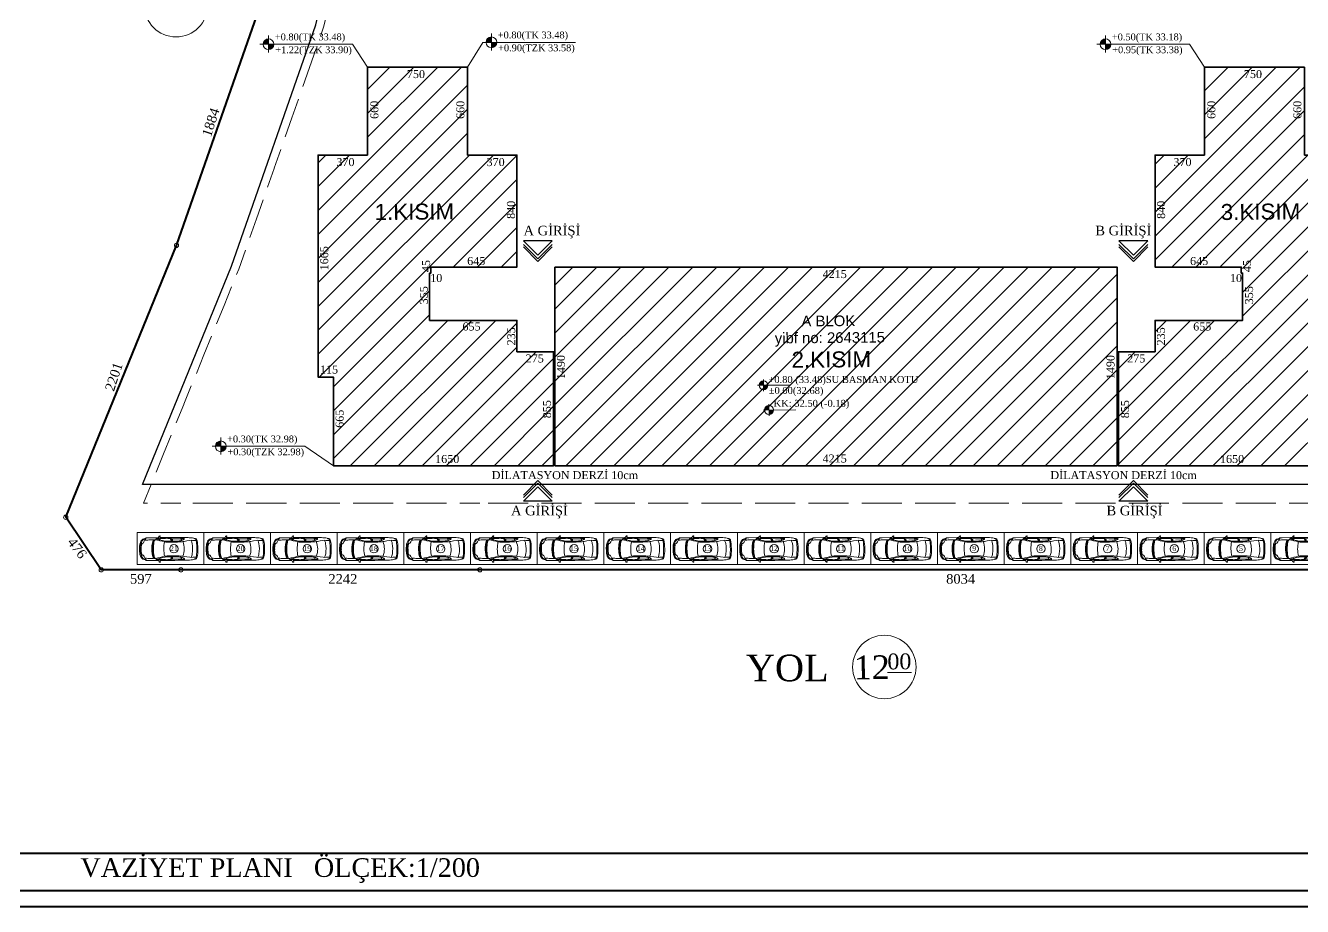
# Model space of a CAD drawing. Header units: millimetres. Extents: x 11587 to 81192, y -36083 to -25300.
# Drawn here: x 21539 to 23933, y -28300 to -26648 of the extents above; entities that cross this region are included whole.
import ezdxf
from ezdxf.enums import TextEntityAlignment as Align

# ---------------------------------------------------------------- set-up
doc = ezdxf.new("R2010")
doc.units = ezdxf.units.MM
doc.linetypes.add('IZDUSUM1', pattern=[20, 7.5, -5, 7.5, 0])
for name, color, linetype, lineweight in [('Araba', 226, 'Continuous', 15), ('rtm-antet yazı-03', 233, 'Continuous', 30), ('rtm-antet-02', 140, 'Continuous', 40), ('rtm-beton', 102, 'Continuous', 25), ('rtm-duv tugla', 22, 'Continuous', 35), ('rtm-izdusum-üst ince', 8, 'IZDUSUM1', 5), ('rtm-merdiven yazı', 7, 'Continuous', 20), ('rtm-mhl-yazı-adı', 150, 'Continuous', 30), ('rtm-mhl-yazı-m2', 7, 'Continuous', 20), ('rtm-olcu-dış', 31, 'Continuous', 25), ('rtm-sembol kot', 242, 'Continuous', 20), ('rtm-sembol kot yazı', 7, 'Continuous', 20), ('rtm-sembol ok', 7, 'Continuous', 20), ('rtm-sıva', 252, 'Continuous', 15), ('rtm-tas_betonarme', 50, 'Continuous', 40), ('rtm-vaz-grid yazı', 7, 'Continuous', 20)]:
    doc.layers.add(name, color=color, linetype=linetype, lineweight=lineweight)
doc.styles.add('A', font='times.ttf', dxfattribs={"height": 20})
doc.styles.add('ARIAL', font='times.ttf')
doc.styles.get("Standard").update_dxf_attribs({"font": 'arial.ttf'})
doc.styles.add('VAZ-OLCU', font='times.ttf', dxfattribs={"height": 60})

# ---------------------------------------------------------------- blocks, each defined once
blk = doc.blocks.new('araba')
at = {"layer": 'Araba', "linetype": 'Continuous'}
for p, q in [((564285.7, 4497253.6), (564276.7, 4497253)), ((564291.2, 4497253.9), (564285.7, 4497253.6)), ((564297.6, 4497253.9), (564291.2, 4497253.9)), ((564316.6, 4497253.4), (564297.6, 4497253.9)), ((564333.6, 4497253.7), (564316.6, 4497253.4)), ((564352.6, 4497254.2), (564333.6, 4497253.7)), ((564379.2, 4497254.9), (564352.6, 4497254.2)), ((564406.5, 4497255.3), (564379.2, 4497254.9)), ((564406.5, 4497255.3), (564405.6, 4497253.2)), ((564447.2, 4497255.8), (564406.5, 4497255.3)), ((564489.3, 4497255.8), (564447.2, 4497255.8)), ((564489.6, 4497268.3), (564486.4, 4497268.3)), ((564486.4, 4497268.3), (564489.3, 4497255.8)), ((564489.3, 4497255.8), (564491.3, 4497247.8)), ((564493.2, 4497267.5), (564489.6, 4497268.3)), ((564496.2, 4497264.6), (564493.2, 4497267.5)), ((564499, 4497259.8), (564496.2, 4497264.6)), ((564500.3, 4497255.9), (564499, 4497259.8)), ((564505.5, 4497255.9), (564500.3, 4497255.9)), ((564501.1, 4497253.7), (564500.3, 4497255.9)), ((564501.1, 4497251), (564501.1, 4497253.7)), ((564512.9, 4497255.8), (564505.5, 4497255.9)), ((564510.3, 4497251.5), (564511.8, 4497253.6)), ((564511.8, 4497253.6), (564512.9, 4497255.8)), ((564574.4, 4497255.9), (564512.9, 4497255.8)), ((564579.1, 4497255.9), (564574.4, 4497255.9)), ((564574.4, 4497255.9), (564581.2, 4497255)), ((564582.7, 4497255.9), (564579.1, 4497255.9)), ((564581.2, 4497255), (564589, 4497252.1)), ((564585.8, 4497255.9), (564582.7, 4497255.9)), ((564584, 4497254), (564584.1, 4497254)), ((564588.1, 4497255.6), (564585.8, 4497255.9)), ((564592.5, 4497254.7), (564588.1, 4497255.6)), ((564594.9, 4497254.1), (564592.5, 4497254.7)), ((564609, 4497249.1), (564594.9, 4497254.1)), ((564205.7, 4497187.5), (564205.6, 4497168)), ((564205.6, 4497168), (564206, 4497148.6)), ((564206.4, 4497202.5), (564205.7, 4497187.5)), ((564208.3, 4497219.1), (564206.4, 4497202.5)), ((564212.2, 4497234.8), (564208.3, 4497219.1)), ((564215.2, 4497240.3), (564212.2, 4497234.8)), ((564213.7, 4497194), (564213.4, 4497180.6)), ((564213.4, 4497180.6), (564213.4, 4497168.1)), ((564213.6, 4497155.6), (564213.4, 4497168.1)), ((564214.4, 4497207.1), (564213.7, 4497194)), ((564215.5, 4497219.1), (564214.4, 4497207.1)), ((564217.9, 4497242.8), (564215.2, 4497240.3)), ((564216.9, 4497228.3), (564215.5, 4497219.1)), ((564216.9, 4497228.3), (564218.6, 4497235.1)), ((564217.3, 4497229.8), (564227.1, 4497230.6)), ((564223, 4497245.7), (564217.9, 4497242.8)), ((564220.7, 4497239.8), (564218.6, 4497235.1)), ((564223.5, 4497242.5), (564220.7, 4497239.8)), ((564235.1, 4497248.3), (564223, 4497245.7)), ((564227.1, 4497244.3), (564223.5, 4497242.5)), ((564231, 4497245.5), (564227.1, 4497244.3)), ((564227.1, 4497230.6), (564243.6, 4497231.7)), ((564234.1, 4497246.1), (564231, 4497245.5)), ((564245.3, 4497250), (564235.1, 4497248.3)), ((564243.6, 4497231.7), (564255.4, 4497232.6)), ((564256.3, 4497251.4), (564245.3, 4497250)), ((564255.4, 4497232.6), (564266.3, 4497231.6)), ((564268.4, 4497252.6), (564256.3, 4497251.4)), ((564266.3, 4497231.6), (564288.1, 4497228.7)), ((564276.7, 4497253), (564268.4, 4497252.6)), ((564288.1, 4497228.7), (564308.4, 4497225.4)), ((564306.1, 4497247.9), (564306.5, 4497250.8)), ((564306.2, 4497243.1), (564306.1, 4497247.9)), ((564326.4, 4497245.1), (564306.2, 4497244.4)), ((564306.9, 4497241), (564306.2, 4497243.1)), ((564306.5, 4497250.8), (564307.5, 4497252)), ((564308.3, 4497239.8), (564306.9, 4497241)), ((564307.5, 4497252), (564310.1, 4497252.8)), ((564310.8, 4497238.4), (564308.3, 4497239.8)), ((564308.4, 4497225.4), (564317.1, 4497224)), ((564310.1, 4497252.8), (564313, 4497253.2)), ((564314.9, 4497236.4), (564310.8, 4497238.4)), ((564313, 4497253.2), (564316.6, 4497253.4)), ((564314.7, 4497249.7), (564335.4, 4497250.6)), ((564320.3, 4497234.3), (564314.9, 4497236.4)), ((564317.1, 4497224), (564325.3, 4497223)), ((564325.7, 4497232.5), (564320.3, 4497234.3)), ((564325.3, 4497223), (564332.2, 4497222.4)), ((564333, 4497230.7), (564325.7, 4497232.5)), ((564345.8, 4497245.5), (564326.4, 4497245.1)), ((564327.6, 4497237.2), (564326.7, 4497232.3)), ((564329.2, 4497245.1), (564327.6, 4497237.2)), ((564329.4, 4497237.2), (564328.4, 4497231.8)), ((564331, 4497245.2), (564329.4, 4497237.2)), ((564332.2, 4497222.4), (564339.2, 4497222)), ((564341.2, 4497229.7), (564333, 4497230.7)), ((564339.2, 4497222), (564346.4, 4497221.6)), ((564345.9, 4497229.2), (564341.2, 4497229.7)), ((564375, 4497246.1), (564345.8, 4497245.5)), ((564350.7, 4497228.7), (564345.9, 4497229.2)), ((564346.4, 4497221.6), (564356.6, 4497221.3)), ((564359, 4497228.2), (564350.7, 4497228.7)), ((564356.6, 4497221.3), (564369.5, 4497221)), ((564371, 4497227.7), (564359, 4497228.2)), ((564369.5, 4497221), (564426.1, 4497221.4)), ((564384.5, 4497227.3), (564371, 4497227.7)), ((564404.5, 4497246.8), (564375, 4497246.1)), ((564397.9, 4497227.2), (564384.5, 4497227.3)), ((564397.2, 4497246.7), (564393.4, 4497227.2)), ((564397.9, 4497227.2), (564404.4, 4497246.8)), ((564416.5, 4497227.3), (564397.9, 4497227.2)), ((564410.9, 4497247), (564402.8, 4497227.2)), ((564405.1, 4497250.3), (564404.5, 4497246.8)), ((564404.5, 4497246.8), (564447.4, 4497247.7)), ((564405.5, 4497252.8), (564405.1, 4497250.3)), ((564405.6, 4497253.1), (564405.5, 4497252.8)), ((564405.6, 4497253.2), (564405.6, 4497253.1)), ((564409.8, 4497252.5), (564415.6, 4497252.4)), ((564415.6, 4497252.4), (564430.5, 4497252.7)), ((564425.4, 4497227.6), (564416.5, 4497227.3)), ((564434, 4497228.1), (564425.4, 4497227.6)), ((564426.1, 4497221.4), (564435.8, 4497221.8)), ((564442.1, 4497228.7), (564434, 4497228.1)), ((564435.8, 4497221.8), (564440.4, 4497222.1)), ((564440.4, 4497222.1), (564444.9, 4497222.5)), ((564449.9, 4497229.8), (564442.1, 4497228.7)), ((564444.9, 4497222.5), (564449.2, 4497223)), ((564447.4, 4497247.7), (564491.1, 4497248.6)), ((564449.2, 4497223), (564453.5, 4497223.9)), ((564466.7, 4497233.2), (564449.9, 4497229.8)), ((564453.5, 4497223.9), (564453.4, 4497223.8)), ((564454.8, 4497224.2), (564471.7, 4497228.1)), ((564493.7, 4497240.2), (564466.7, 4497233.2)), ((564471.7, 4497228.1), (564489, 4497232.1)), ((564487.6, 4497238.6), (564493.2, 4497247.8)), ((564489, 4497232.1), (564505.9, 4497236.1)), ((564491.3, 4497247.8), (564495.6, 4497247.8)), ((564493.7, 4497240.2), (564515, 4497246.5)), ((564495.6, 4497247.8), (564498.1, 4497248.4)), ((564498.1, 4497248.4), (564499.9, 4497249.3)), ((564499.9, 4497249.3), (564500.6, 4497250.1)), ((564500.5, 4497248.9), (564500.1, 4497249.5)), ((564500.5, 4497248.9), (564508.4, 4497249.2)), ((564500.6, 4497250.1), (564501.1, 4497251)), ((564504.3, 4497243.3), (564508.4, 4497249.2)), ((564505.9, 4497236.1), (564523, 4497240)), ((564508.4, 4497249.2), (564510.3, 4497251.5)), ((564508.4, 4497249.2), (564514.2, 4497249.4)), ((564514.2, 4497249.4), (564516.3, 4497249.3)), ((564516.3, 4497247.2), (564515, 4497246.5)), ((564515, 4497246.5), (564517.5, 4497245.4)), ((564516.3, 4497249.3), (564516.9, 4497249.2)), ((564517, 4497247.6), (564516.3, 4497247.2)), ((564516.9, 4497249.2), (564517.4, 4497248.9)), ((564517.5, 4497247.9), (564517, 4497247.6)), ((564517.7, 4497248.6), (564517.4, 4497248.9)), ((564517.5, 4497247.9), (564517.7, 4497248.3)), ((564517.5, 4497245.4), (564519.5, 4497244.2)), ((564517.7, 4497248.3), (564517.7, 4497248.6)), ((564519.5, 4497244.2), (564520.5, 4497243.3)), ((564520.5, 4497243.3), (564521.5, 4497242.4)), ((564521.5, 4497242.4), (564523, 4497240)), ((564523, 4497240), (564525.4, 4497240.3)), ((564523, 4497240), (564523, 4497240)), ((564525.4, 4497240.3), (564528.2, 4497240.6)), ((564529.2, 4497234.3), (564525.4, 4497240.3)), ((564528.2, 4497240.6), (564531.6, 4497240.5)), ((564531.7, 4497227.8), (564529.2, 4497234.3)), ((564534.7, 4497235.2), (564531.6, 4497240.5)), ((564531.6, 4497240.5), (564534.7, 4497239.7)), ((564533.5, 4497221.7), (564531.7, 4497227.8)), ((564535.8, 4497209.9), (564533.5, 4497221.7)), ((564534.7, 4497239.7), (564534.7, 4497239.7)), ((564536.5, 4497238.5), (564534.7, 4497239.7)), ((564537.3, 4497228.7), (564534.7, 4497235.2)), ((564537.3, 4497197), (564535.8, 4497209.9)), ((564536.5, 4497238.5), (564539.4, 4497240.4)), ((564536.6, 4497238.5), (564536.5, 4497238.5)), ((564536.6, 4497238.5), (564539.4, 4497234.3)), ((564539.1, 4497222.5), (564537.3, 4497228.7)), ((564538.2, 4497183.5), (564537.3, 4497197)), ((564538.6, 4497170.4), (564538.2, 4497183.5)), ((564538.6, 4497170.4), (564538.4, 4497157.2)), ((564541.6, 4497210.5), (564539.1, 4497222.5)), ((564539.4, 4497240.4), (564547.2, 4497240.2)), ((564539.4, 4497234.3), (564542.5, 4497227.8)), ((564543.4, 4497197.3), (564541.6, 4497210.5)), ((564542.5, 4497227.8), (564542.9, 4497226.6)), ((564542.9, 4497226.6), (564545.6, 4497218.1)), ((564544.4, 4497183.7), (564543.4, 4497197.3)), ((564544.8, 4497170.4), (564544.4, 4497183.7)), ((564544.8, 4497170.4), (564544.6, 4497157.1)), ((564545.6, 4497218.1), (564547.6, 4497208.8)), ((564547.2, 4497240.2), (564547.2, 4497240.2)), ((564547.2, 4497240.2), (564561, 4497240.1)), ((564547.6, 4497208.8), (564549.1, 4497199)), ((564549.1, 4497199), (564550, 4497189.8)), ((564550, 4497189.8), (564550.5, 4497180.6)), ((564550.3, 4497151.1), (564550.7, 4497160.3)), ((564550.5, 4497180.6), (564550.8, 4497170.4)), ((564550.7, 4497160.3), (564550.8, 4497170.4)), ((564561, 4497240.1), (564572.4, 4497239.7)), ((564572.4, 4497239.7), (564580.5, 4497239.4)), ((564580.5, 4497239.4), (564589.6, 4497238.6)), ((564589.6, 4497238.6), (564580.5, 4497239.4)), ((564589, 4497252.1), (564601.2, 4497248.3)), ((564589.6, 4497238.6), (564598.4, 4497237.4)), ((564595.9, 4497246.6), (564596, 4497247)), ((564596.1, 4497246.1), (564595.9, 4497246.6)), ((564596, 4497247), (564597.1, 4497247.3)), ((564597.4, 4497245.1), (564596.1, 4497246.1)), ((564597.1, 4497247.3), (564598.3, 4497247.2)), ((564598.7, 4497243.8), (564597.4, 4497245.1)), ((564598.3, 4497247.2), (564599.7, 4497247.1)), ((564598.4, 4497237.4), (564603.7, 4497236.5)), ((564600.1, 4497242.3), (564598.7, 4497243.8)), ((564599.7, 4497247.1), (564602.6, 4497246.5)), ((564601.4, 4497240.6), (564600.1, 4497242.3)), ((564603.7, 4497247.1), (564601.2, 4497248.3)), ((564603.7, 4497236.5), (564601.4, 4497240.6)), ((564602.6, 4497246.5), (564604.5, 4497246)), ((564605, 4497246.2), (564603.7, 4497247.1)), ((564609.1, 4497226.2), (564603.7, 4497236.5)), ((564604.5, 4497246), (564605.9, 4497245.5)), ((564605.9, 4497245.5), (564605, 4497246.2)), ((564610.6, 4497243.5), (564605.9, 4497245.5)), ((564617.2, 4497245.7), (564609, 4497249.1)), ((564612.8, 4497218.4), (564609.1, 4497226.2)), ((564614.8, 4497241), (564610.6, 4497243.5)), ((564613.8, 4497217.6), (564612.8, 4497218.4)), ((564615.9, 4497216.3), (564613.8, 4497217.6)), ((564619.1, 4497237.2), (564614.8, 4497241)), ((564619.5, 4497214.8), (564615.9, 4497216.3)), ((564620.5, 4497243.8), (564617.2, 4497245.7)), ((564623.9, 4497231.2), (564619.1, 4497237.2)), ((564622.7, 4497213.5), (564619.5, 4497214.8)), ((564623.5, 4497241.5), (564620.5, 4497243.8)), ((564625.8, 4497211.8), (564622.7, 4497213.5)), ((564627.4, 4497237.3), (564623.5, 4497241.5)), ((564623.9, 4497231.2), (564628.4, 4497221.1)), ((564629.2, 4497209.4), (564625.8, 4497211.8)), ((564626.3, 4497208.7), (564626, 4497208)), ((564626, 4497208), (564626, 4497207.2)), ((564626, 4497207.2), (564627.8, 4497198.7)), ((564626.7, 4497208.9), (564626.3, 4497208.7)), ((564627.7, 4497208.9), (564626.7, 4497208.9)), ((564631.2, 4497231.4), (564627.4, 4497237.3)), ((564630.3, 4497206.8), (564627.7, 4497208.9)), ((564627.8, 4497198.7), (564629.2, 4497188.3)), ((564628.4, 4497221.1), (564631.3, 4497213)), ((564631.6, 4497207), (564629.2, 4497209.4)), ((564629.2, 4497188.3), (564629.9, 4497178.6)), ((564629.5, 4497173.8), (564629.9, 4497178.6)), ((564629.5, 4497173.8), (564629.5, 4497170.9)), ((564629.6, 4497168.2), (564629.5, 4497171.1)), ((564629.5, 4497153.7), (564630, 4497163.4)), ((564629.6, 4497168.2), (564630, 4497163.4)), ((564633.6, 4497202.6), (564630.3, 4497206.8)), ((564635.6, 4497222.3), (564631.2, 4497231.4)), ((564631.4, 4497173.4), (564631.2, 4497172.2)), ((564631.2, 4497172.2), (564631.2, 4497170.9)), ((564631.2, 4497169.8), (564631.2, 4497171.1)), ((564631.4, 4497168.6), (564631.2, 4497169.8)), ((564633, 4497205.4), (564631.3, 4497213)), ((564631.7, 4497174.9), (564631.4, 4497173.4)), ((564631.8, 4497167.1), (564631.4, 4497168.6)), ((564633, 4497205.4), (564631.6, 4497207)), ((564632.3, 4497175.7), (564631.7, 4497174.9)), ((564632.4, 4497166.4), (564631.8, 4497167.1)), ((564632.7, 4497175.8), (564632.3, 4497175.7)), ((564632.8, 4497166.2), (564632.4, 4497166.4)), ((564632.7, 4497175.8), (564633.5, 4497175.9)), ((564632.8, 4497166.2), (564633.6, 4497166.2)), ((564634, 4497175.7), (564633.5, 4497175.9)), ((564634.8, 4497200), (564633.6, 4497202.6)), ((564634, 4497166.4), (564633.6, 4497166.2)), ((564634.5, 4497174.9), (564634, 4497175.7)), ((564634.6, 4497167.1), (564634, 4497166.4)), ((564634.5, 4497174.9), (564634.9, 4497173.4)), ((564634.6, 4497167.1), (564635, 4497168.7)), ((564634.8, 4497200), (564635.3, 4497197.8)), ((564634.9, 4497173.4), (564635.1, 4497171.8)), ((564635, 4497168.7), (564635.1, 4497170.2)), ((564635.1, 4497171.8), (564635.1, 4497171)), ((564635.1, 4497170.2), (564635.1, 4497171)), ((564635.3, 4497197.8), (564635.8, 4497195.3)), ((564639.6, 4497210.4), (564635.6, 4497222.3)), ((564635.8, 4497195.3), (564636.4, 4497191.1)), ((564636.4, 4497191.1), (564636.8, 4497186.2)), ((564637.4, 4497175), (564636.8, 4497186.2)), ((564637.4, 4497167), (564637, 4497155.8)), ((564637.3, 4497176.8), (564637.3, 4497176.7)), ((564637.4, 4497171), (564637.4, 4497175)), ((564637.4, 4497171), (564637.4, 4497167)), ((564637.4, 4497165.3), (564637.4, 4497165.4)), ((564640.8, 4497204.2), (564639.6, 4497210.4)), ((564641.4, 4497197.4), (564640.8, 4497204.2)), ((564641.8, 4497191.1), (564641.4, 4497197.4)), ((564642, 4497187.6), (564641.8, 4497191.1)), ((564643, 4497187.6), (564642, 4497187.6)), ((564643.2, 4497154.6), (564643, 4497187.6)), ((564206, 4497148.6), (564206.9, 4497133.5)), ((564206.9, 4497133.5), (564209, 4497116.9)), ((564209, 4497116.9), (564213.1, 4497101.3)), ((564213.1, 4497101.3), (564216.2, 4497095.9)), ((564214.1, 4497142.2), (564213.6, 4497155.6)), ((564215, 4497129), (564214.1, 4497142.2)), ((564216.2, 4497117.1), (564215, 4497129)), ((564217.8, 4497107.9), (564216.2, 4497117.1)), ((564216.2, 4497095.9), (564218.9, 4497093.4)), ((564217.8, 4497107.9), (564219.6, 4497101.1)), ((564218.2, 4497106.4), (564228, 4497105.8)), ((564218.9, 4497093.4), (564224.1, 4497090.6)), ((564221.7, 4497096.5), (564219.6, 4497101.1)), ((564224.6, 4497093.8), (564221.7, 4497096.5)), ((564224.1, 4497090.6), (564236.2, 4497088.1)), ((564228.2, 4497092.1), (564224.6, 4497093.8)), ((564228, 4497105.8), (564244.5, 4497104.9)), ((564232, 4497091), (564228.2, 4497092.1)), ((564235.2, 4497090.4), (564232, 4497091)), ((564236.2, 4497088.1), (564246.4, 4497086.6)), ((564244.5, 4497104.9), (564256.3, 4497104.2)), ((564246.4, 4497086.6), (564257.5, 4497085.4)), ((564256.3, 4497104.2), (564267.2, 4497105.3)), ((564257.5, 4497085.4), (564269.6, 4497084.4)), ((564267.2, 4497105.3), (564288.9, 4497108.6)), ((564269.6, 4497084.4), (564277.9, 4497084.1)), ((564277.9, 4497084.1), (564286.9, 4497083.5)), ((564286.9, 4497083.5), (564292.3, 4497083.4)), ((564288.9, 4497108.6), (564309.1, 4497112.1)), ((564292.3, 4497083.4), (564298.8, 4497083.4)), ((564298.8, 4497083.4), (564317.8, 4497084.3)), ((564307.9, 4497096.5), (564307.2, 4497094.3)), ((564307.2, 4497094.3), (564307.2, 4497089.6)), ((564327.4, 4497092.7), (564307.2, 4497093.1)), ((564307.2, 4497089.6), (564307.6, 4497086.7)), ((564307.6, 4497086.7), (564308.6, 4497085.5)), ((564309.3, 4497097.7), (564307.9, 4497096.5)), ((564308.6, 4497085.5), (564311.3, 4497084.7)), ((564309.1, 4497112.1), (564317.9, 4497113.6)), ((564311.8, 4497099.1), (564309.3, 4497097.7)), ((564311.3, 4497084.7), (564314.2, 4497084.3)), ((564315.9, 4497101.1), (564311.8, 4497099.1)), ((564314.2, 4497084.3), (564317.8, 4497084.3)), ((564315.8, 4497087.9), (564336.5, 4497087.3)), ((564321.2, 4497103.4), (564315.9, 4497101.1)), ((564317.8, 4497084.3), (564334.7, 4497084.2)), ((564317.9, 4497113.6), (564326.1, 4497114.7)), ((564326.5, 4497105.2), (564321.2, 4497103.4)), ((564326.1, 4497114.7), (564333, 4497115.4)), ((564333.9, 4497107.1), (564326.5, 4497105.2)), ((564346.9, 4497092.5), (564327.4, 4497092.7)), ((564328.5, 4497100.6), (564327.6, 4497105.5)), ((564330.2, 4497092.7), (564328.5, 4497100.6)), ((564330.4, 4497100.6), (564329.3, 4497105.9)), ((564332, 4497092.6), (564330.4, 4497100.6)), ((564333, 4497115.4), (564339.9, 4497115.9)), ((564342.1, 4497108.3), (564333.9, 4497107.1)), ((564334.7, 4497084.2), (564353.8, 4497083.9)), ((564339.9, 4497115.9), (564347.1, 4497116.4)), ((564346.7, 4497108.8), (564342.1, 4497108.3)), ((564351.6, 4497109.4), (564346.7, 4497108.8)), ((564376.1, 4497092.3), (564346.9, 4497092.5)), ((564347.1, 4497116.4), (564357.3, 4497116.9)), ((564359.8, 4497110), (564351.6, 4497109.4)), ((564353.8, 4497083.9), (564380.4, 4497083.6)), ((564357.3, 4497116.9), (564370.2, 4497117.4)), ((564371.8, 4497110.7), (564359.8, 4497110)), ((564370.2, 4497117.4), (564426.8, 4497117.8)), ((564385.3, 4497111.2), (564371.8, 4497110.7)), ((564405.6, 4497092), (564376.1, 4497092.3)), ((564380.4, 4497083.6), (564407.7, 4497083.6)), ((564398.8, 4497111.6), (564385.3, 4497111.2)), ((564398.3, 4497092.1), (564394.2, 4497111.5)), ((564417.3, 4497111.8), (564398.8, 4497111.6)), ((564398.8, 4497111.6), (564405.5, 4497092)), ((564412, 4497092), (564403.6, 4497111.6)), ((564405.6, 4497092), (564448.5, 4497091.7)), ((564406.2, 4497088.5), (564405.6, 4497092)), ((564406.7, 4497086.1), (564406.2, 4497088.5)), ((564406.8, 4497085.8), (564406.7, 4497086.1)), ((564406.8, 4497085.6), (564406.8, 4497085.8)), ((564407.7, 4497083.6), (564406.8, 4497085.6)), ((564407.7, 4497083.6), (564448.4, 4497083.7)), ((564411, 4497086.4), (564416.7, 4497086.6)), ((564416.7, 4497086.6), (564431.7, 4497086.5)), ((564426.2, 4497111.5), (564417.3, 4497111.8)), ((564434.9, 4497111.2), (564426.2, 4497111.5)), ((564426.8, 4497117.8), (564436.6, 4497117.5)), ((564443, 4497110.7), (564434.9, 4497111.2)), ((564436.6, 4497117.5), (564441.2, 4497117.3)), ((564441.2, 4497117.3), (564445.6, 4497116.9)), ((564450.8, 4497109.7), (564443, 4497110.7)), ((564445.6, 4497116.9), (564450, 4497116.4)), ((564448.4, 4497083.7), (564490.5, 4497084.2)), ((564448.5, 4497091.7), (564492.2, 4497091.4)), ((564450, 4497116.4), (564454.2, 4497115.7)), ((564467.6, 4497106.5), (564450.8, 4497109.7)), ((564454.3, 4497115.6), (564454.2, 4497115.7)), ((564455.6, 4497115.4), (564472.5, 4497111.7)), ((564494.7, 4497099.9), (564467.6, 4497106.5)), ((564472.5, 4497111.7), (564489.9, 4497107.9)), ((564490.5, 4497084.2), (564487.7, 4497071.7)), ((564487.7, 4497071.7), (564491, 4497071.7)), ((564488.5, 4497101.4), (564494.3, 4497092.3)), ((564489.9, 4497107.9), (564506.8, 4497104.1)), ((564490.5, 4497084.2), (564492.4, 4497092.3)), ((564491, 4497071.7), (564494.5, 4497072.6)), ((564492.4, 4497092.3), (564496.7, 4497092.3)), ((564494.5, 4497072.6), (564497.5, 4497075.6)), ((564494.7, 4497099.9), (564516, 4497093.9)), ((564496.7, 4497092.3), (564499.1, 4497091.8)), ((564497.5, 4497075.6), (564500.2, 4497080.3)), ((564499.1, 4497091.8), (564501, 4497090.9)), ((564500.2, 4497080.3), (564501.5, 4497084.3)), ((564501, 4497090.9), (564501.8, 4497090.1)), ((564501.6, 4497091.3), (564501.2, 4497090.6)), ((564502.3, 4497086.5), (564501.5, 4497084.3)), ((564501.5, 4497084.3), (564506.7, 4497084.4)), ((564501.6, 4497091.3), (564509.5, 4497091.1)), ((564501.8, 4497090.1), (564502.2, 4497089.2)), ((564502.2, 4497089.2), (564502.3, 4497086.5)), ((564505.3, 4497096.9), (564509.5, 4497091.1)), ((564506.7, 4497084.4), (564514.1, 4497084.5)), ((564506.8, 4497104.1), (564524, 4497100.5)), ((564509.5, 4497091.1), (564511.4, 4497088.8)), ((564509.5, 4497091.1), (564515.3, 4497091)), ((564511.4, 4497088.8), (564513, 4497086.8)), ((564513, 4497086.8), (564514.1, 4497084.5)), ((564514.1, 4497084.5), (564575.5, 4497085.4)), ((564515.3, 4497091), (564517.4, 4497091.1)), ((564516, 4497093.9), (564518.5, 4497095)), ((564517.3, 4497093.2), (564516, 4497093.9)), ((564518.1, 4497092.8), (564517.3, 4497093.2)), ((564517.4, 4497091.1), (564518, 4497091.2)), ((564518, 4497091.2), (564518.5, 4497091.5)), ((564518.5, 4497092.5), (564518.1, 4497092.8)), ((564518.5, 4497095), (564520.5, 4497096.3)), ((564518.5, 4497092.5), (564518.8, 4497092.2)), ((564518.8, 4497091.8), (564518.5, 4497091.5)), ((564518.8, 4497092.2), (564518.8, 4497091.8)), ((564520.5, 4497096.3), (564521.6, 4497097.1)), ((564521.6, 4497097.1), (564522.5, 4497098)), ((564522.5, 4497098), (564524, 4497100.5)), ((564524, 4497100.5), (564526.4, 4497100.2)), ((564524, 4497100.5), (564524, 4497100.5)), ((564530.1, 4497106.3), (564526.4, 4497100.2)), ((564526.4, 4497100.2), (564529.2, 4497100)), ((564529.2, 4497100), (564532.5, 4497100.1)), ((564532.5, 4497112.8), (564530.1, 4497106.3)), ((564534.2, 4497118.9), (564532.5, 4497112.8)), ((564535.6, 4497105.4), (564532.5, 4497100.1)), ((564532.5, 4497100.1), (564535.7, 4497100.9)), ((564536.4, 4497130.8), (564534.2, 4497118.9)), ((564538.2, 4497112), (564535.6, 4497105.4)), ((564537.5, 4497102.2), (564535.7, 4497100.9)), ((564535.7, 4497100.9), (564535.7, 4497100.9)), ((564537.7, 4497143.7), (564536.4, 4497130.8)), ((564537.5, 4497102.2), (564540.3, 4497106.4)), ((564537.5, 4497102.2), (564537.5, 4497102.2)), ((564537.5, 4497102.2), (564540.4, 4497100.4)), ((564538.4, 4497157.2), (564537.7, 4497143.7)), ((564539.9, 4497118.2), (564538.2, 4497112)), ((564542.2, 4497130.3), (564539.9, 4497118.2)), ((564540.3, 4497106.4), (564543.3, 4497113)), ((564540.4, 4497100.4), (564548.2, 4497100.6)), ((564543.7, 4497143.5), (564542.2, 4497130.3)), ((564543.3, 4497113), (564543.7, 4497114.2)), ((564544.6, 4497157.1), (564543.7, 4497143.5)), ((564543.7, 4497114.2), (564546.3, 4497122.7)), ((564546.3, 4497122.7), (564548.2, 4497132)), ((564548.2, 4497132), (564549.5, 4497141.9)), ((564548.2, 4497100.6), (564562, 4497101)), ((564548.2, 4497100.6), (564548.2, 4497100.6)), ((564549.5, 4497141.9), (564550.3, 4497151.1)), ((564562, 4497101), (564573.4, 4497101.4)), ((564573.4, 4497101.4), (564581.5, 4497101.9)), ((564575.5, 4497085.4), (564582.4, 4497086.3)), ((564575.5, 4497085.4), (564580.3, 4497085.4)), ((564580.3, 4497085.4), (564583.9, 4497085.4)), ((564581.5, 4497101.9), (564590.6, 4497102.8)), ((564590.6, 4497102.8), (564581.5, 4497101.9)), ((564582.4, 4497086.3), (564590.1, 4497089.3)), ((564583.9, 4497085.4), (564587, 4497085.5)), ((564587, 4497085.5), (564589.3, 4497085.8)), ((564589.3, 4497085.8), (564593.7, 4497086.8)), ((564590.1, 4497089.3), (564602.3, 4497093.3)), ((564590.6, 4497102.8), (564599.3, 4497104.2)), ((564593.7, 4497086.8), (564596.1, 4497087.4)), ((564596.1, 4497087.4), (564610.1, 4497092.6)), ((564597.1, 4497095.4), (564596.9, 4497094.9)), ((564596.9, 4497094.9), (564597, 4497094.5)), ((564597, 4497094.5), (564598.1, 4497094.3)), ((564598.5, 4497096.4), (564597.1, 4497095.4)), ((564598.1, 4497094.3), (564599.4, 4497094.4)), ((564599.7, 4497097.7), (564598.5, 4497096.4)), ((564599.3, 4497104.2), (564604.6, 4497105.2)), ((564599.4, 4497094.4), (564600.8, 4497094.5)), ((564601.1, 4497099.3), (564599.7, 4497097.7)), ((564600.8, 4497094.5), (564603.7, 4497095.1)), ((564602.3, 4497101), (564601.1, 4497099.3)), ((564604.6, 4497105.2), (564602.3, 4497101)), ((564604.7, 4497094.5), (564602.3, 4497093.3)), ((564603.7, 4497095.1), (564605.5, 4497095.7)), ((564609.8, 4497115.5), (564604.6, 4497105.2)), ((564606.1, 4497095.5), (564604.7, 4497094.5)), ((564605.5, 4497095.7), (564607, 4497096.2)), ((564607, 4497096.2), (564606.1, 4497095.5)), ((564611.7, 4497098.2), (564607, 4497096.2)), ((564613.4, 4497123.3), (564609.8, 4497115.5)), ((564610.1, 4497092.6), (564618.3, 4497096.1)), ((564615.8, 4497100.8), (564611.7, 4497098.2)), ((564614.4, 4497124.2), (564613.4, 4497123.3)), ((564616.5, 4497125.5), (564614.4, 4497124.2)), ((564620, 4497104.6), (564615.8, 4497100.8)), ((564620.1, 4497127), (564616.5, 4497125.5)), ((564618.3, 4497096.1), (564621.6, 4497098.1)), ((564624.8, 4497110.7), (564620, 4497104.6)), ((564623.3, 4497128.4), (564620.1, 4497127)), ((564621.6, 4497098.1), (564624.5, 4497100.4)), ((564626.4, 4497130.1), (564623.3, 4497128.4)), ((564624.5, 4497100.4), (564628.3, 4497104.6)), ((564624.8, 4497110.7), (564629.1, 4497120.8)), ((564629.8, 4497132.6), (564626.4, 4497130.1)), ((564626.5, 4497134.8), (564628.2, 4497143.3)), ((564626.5, 4497133.9), (564626.5, 4497134.8)), ((564626.9, 4497133.2), (564626.5, 4497133.9)), ((564627.2, 4497133), (564626.9, 4497133.2)), ((564628.3, 4497133), (564627.2, 4497133)), ((564628.2, 4497143.3), (564629.5, 4497153.7)), ((564630.8, 4497135.2), (564628.3, 4497133)), ((564628.3, 4497104.6), (564632, 4497110.6)), ((564629.1, 4497120.8), (564631.9, 4497129.1)), ((564632.1, 4497135), (564629.8, 4497132.6)), ((564634, 4497139.4), (564630.8, 4497135.2)), ((564633.5, 4497136.6), (564631.9, 4497129.1)), ((564632, 4497110.6), (564636.3, 4497119.8)), ((564633.5, 4497136.6), (564632.1, 4497135)), ((564635.2, 4497142.1), (564634, 4497139.4)), ((564635.2, 4497142.1), (564635.7, 4497144.3)), ((564635.7, 4497144.3), (564636.2, 4497146.7)), ((564636.2, 4497146.7), (564636.7, 4497151)), ((564636.3, 4497119.8), (564640.2, 4497131.8)), ((564636.7, 4497151), (564637, 4497155.8)), ((564640.2, 4497131.8), (564641.2, 4497138)), ((564641.2, 4497138), (564641.8, 4497144.7)), ((564641.8, 4497144.7), (564642.1, 4497151.1)), ((564642.1, 4497151.1), (564642.2, 4497154.6)), ((564642.2, 4497154.6), (564643.2, 4497154.6))]:
    blk.add_line(p, q, dxfattribs=at)
for centre, major_axis, start_param, end_param in [((564479.8, 4497169.8), (-205.1, 115.5), 0.360724, 0.693068), ((564343.3, 4497190.8), (-84.8, 47.8), 0.068801, 0.361271), ((564459.1, 4497169.8), (74.6, 132.5), 1.718918, 2.462456), ((564169.6, 4497167.8), (-253.3, 142.7), 3.473236, 3.849732), ((564343.6, 4497147.2), (47.8, 84.8), 2.286697, 2.541777)]:
    blk.add_ellipse(centre, major_axis=major_axis, ratio=1, start_param=start_param, end_param=end_param, dxfattribs=at)

msp = doc.modelspace()

# ---------------------------------------------------------------- hatches: boundary and pattern name
at = {"layer": 'rtm-sembol kot'}
h = msp.add_hatch(color=256, dxfattribs=at)
h.paths.add_polyline_path([(21994.81, -26672.87, 0.4142136), (21984.73, -26682.95), (21994.81, -26682.95)])
h.paths.add_polyline_path([(21994.81, -26693.03, 0.4142136), (22004.89, -26682.95), (21994.81, -26682.95)])
h = msp.add_hatch(color=256, dxfattribs=at)
h.paths.add_polyline_path([(22412.59, -26669.23, 0.4142136), (22402.51, -26679.31), (22412.59, -26679.31)])
h.paths.add_polyline_path([(22412.59, -26689.39, 0.4142136), (22422.66, -26679.31), (22412.59, -26679.31)])
h = msp.add_hatch(color=256, dxfattribs=at)
h.paths.add_polyline_path([(23563.56, -26672.87, 0.4142136), (23553.48, -26682.95), (23563.56, -26682.95)])
h.paths.add_polyline_path([(23563.56, -26693.03, 0.4142136), (23573.64, -26682.95), (23563.56, -26682.95)])
h = msp.add_hatch(color=256, dxfattribs=at)
h.paths.add_polyline_path([(22922.55, -27314.06, 0.4142136), (22914.34, -27322.38), (22922.6, -27322.32)])
h.paths.add_polyline_path([(22922.66, -27330.59, 0.4142136), (22930.87, -27322.27), (22922.6, -27322.32)])
h = msp.add_hatch(color=256, dxfattribs=at)
h.paths.add_polyline_path([(22932.8, -27360.38, 0.4142136), (22924.58, -27368.7), (22932.85, -27368.64)])
h.paths.add_polyline_path([(22932.9, -27376.91, 0.4142136), (22941.12, -27368.59), (22932.85, -27368.64)])
h = msp.add_hatch(color=256, dxfattribs=at)
h.paths.add_polyline_path([(21905.33, -27426.68, 0.4142136), (21895.26, -27436.76), (21905.33, -27436.76)])
h.paths.add_polyline_path([(21905.33, -27446.83, 0.4142136), (21915.41, -27436.76), (21905.33, -27436.76)])
at = {"layer": 'rtm-sıva', "transparency": 33554687}
h = msp.add_hatch(dxfattribs=at)
h.set_pattern_fill('ANSI31', color=256, scale=10)
h.set_pattern_definition([(45, (2644.445, 7084.227), (-22.45064, 22.45064), [])])
h.paths.add_polyline_path([(22367.81, -26890.77), (22367.81, -26725.77), (22180.31, -26725.77), (22180.31, -26890.77), (22087.81, -26890.77), (22087.81, -27307.02), (22116.56, -27307.02), (22116.56, -27473.27), (22529.06, -27473.27), (22529.06, -27259.52), (22460.31, -27259.52), (22460.31, -27200.77), (22296.56, -27200.77), (22296.56, -27100.77), (22460.31, -27100.77), (22460.31, -26890.77)])
h.paths.add_polyline_path([(22531.56, -27100.77), (22531.56, -27473.27), (23585.31, -27473.27), (23585.31, -27100.77)])
h.paths.add_polyline_path([(24029.06, -26890.77), (23936.56, -26890.77), (23936.56, -26725.77), (23749.06, -26725.77), (23749.06, -26890.77), (23656.56, -26890.77), (23656.56, -27100.77), (23820.31, -27100.77), (23820.31, -27200.77), (23656.56, -27200.77), (23656.56, -27259.52), (23587.81, -27259.52), (23587.81, -27473.27), (24000.31, -27473.27), (24000.31, -27307.02)])
h.paths.add_polyline_path([(22186.14, -27020.78), (22350.71, -27019.44), (22350.33, -26972.91), (22185.76, -26974.25)], flags=24)
h.paths.add_polyline_path([(22461.2, -27251.38), (22461.2, -27210.55), (22438.36, -27210.55), (22438.36, -27251.38)], flags=25)
h.paths.add_polyline_path([(22301.68, -27113.96), (22301.68, -27084.19), (22278.84, -27084.19), (22278.84, -27113.96)], flags=25)
h.paths.add_polyline_path([(22528.24, -27387.99), (22528.24, -27347.16), (22505.4, -27347.16), (22505.4, -27387.99)], flags=24)
h.paths.add_polyline_path([(22303.3, -27472.05), (22355.21, -27472.05), (22355.21, -27449.21), (22303.3, -27449.21)], flags=24)
h.paths.add_polyline_path([(22139.58, -27405.88), (22139.58, -27365.04), (22116.74, -27365.04), (22116.74, -27405.88)], flags=24)
h.paths.add_polyline_path([(22472.96, -27283.65), (22513.82, -27283.65), (22513.82, -27260.74), (22472.96, -27260.74)], flags=24)
h.paths.add_polyline_path([(22087.38, -27304.36), (22128.22, -27304.36), (22128.22, -27281.52), (22087.38, -27281.52)], flags=9)
h.paths.add_polyline_path([(22297.52, -27174.34), (22297.52, -27133.5), (22274.68, -27133.5), (22274.68, -27174.34)], flags=25)
h.paths.add_polyline_path([(22354.48, -27223.63), (22395.32, -27223.63), (22395.32, -27200.79), (22354.48, -27200.79)], flags=24)
h.paths.add_polyline_path([(22363.38, -27100.89), (22404.22, -27100.89), (22404.22, -27078.04), (22363.38, -27078.04)], flags=25)
h.paths.add_polyline_path([(22460.77, -27014.19), (22460.77, -26973.36), (22437.93, -26973.36), (22437.93, -27014.19)], flags=25)
h.paths.add_polyline_path([(22399.67, -26915.44), (22440.53, -26915.44), (22440.53, -26892.53), (22399.67, -26892.53)], flags=24)
h.paths.add_polyline_path([(22118.2, -26915.44), (22159.06, -26915.44), (22159.06, -26892.53), (22118.2, -26892.53)], flags=24)
h.paths.add_polyline_path([(22365.84, -26826.69), (22365.84, -26785.86), (22343, -26785.86), (22343, -26826.69)], flags=24)
h.paths.add_polyline_path([(22204.7, -26826.69), (22204.7, -26785.86), (22181.86, -26785.86), (22181.86, -26826.69)], flags=24)
h.paths.add_polyline_path([(22250.36, -26750.44), (22291.22, -26750.44), (22291.22, -26727.53), (22250.36, -26727.53)], flags=24)
h.paths.add_polyline_path([(22110.74, -27110.65), (22110.74, -27058.74), (22087.9, -27058.74), (22087.9, -27110.65)], flags=24)
h.paths.add_polyline_path([(22967.54, -27297.81), (23132.1, -27296.47), (23131.72, -27249.93), (22967.16, -27251.27)], flags=24)
h.paths.add_polyline_path([(23584.49, -27314.74), (23584.49, -27262.81), (23561.58, -27262.81), (23561.58, -27314.74)], flags=24)
h.paths.add_polyline_path([(22554.5, -27314.74), (22554.5, -27262.81), (22531.6, -27262.81), (22531.6, -27314.74)], flags=24)
h.paths.add_polyline_path([(23029.49, -27471.15), (23081.4, -27471.15), (23081.4, -27448.31), (23029.49, -27448.31)], flags=24)
h.paths.add_polyline_path([(23029.49, -27125.39), (23081.4, -27125.39), (23081.4, -27102.55), (23029.49, -27102.55)], flags=24)
h.paths.add_polyline_path([(22937.26, -27256.35), (23156.98, -27254.56), (23156.66, -27215.23), (22936.94, -27217.02)], flags=24)
h.paths.add_polyline_path([(22988.45, -27217.6), (23099.77, -27216.69), (23099.52, -27185.65), (22988.19, -27186.55)], flags=24)
h.paths.add_polyline_path([(23771.87, -27020.8), (23936.45, -27019.47), (23936.07, -26972.9), (23771.5, -26974.24)], flags=24)
h.paths.add_polyline_path([(23989.35, -27304.36), (24030.19, -27304.36), (24030.19, -27281.52), (23989.35, -27281.52)], flags=9)
h.paths.add_polyline_path([(23999.16, -27405.88), (23999.16, -27365.04), (23976.32, -27365.04), (23976.32, -27405.88)], flags=24)
h.paths.add_polyline_path([(23774.24, -27472.05), (23826.15, -27472.05), (23826.15, -27449.21), (23774.24, -27449.21)], flags=24)
h.paths.add_polyline_path([(23611.67, -27387.99), (23611.67, -27347.16), (23588.83, -27347.16), (23588.83, -27387.99)], flags=24)
h.paths.add_polyline_path([(23600.34, -27283.65), (23641.2, -27283.65), (23641.2, -27260.74), (23600.34, -27260.74)], flags=24)
h.paths.add_polyline_path([(23678.99, -27251.38), (23678.99, -27210.55), (23656.15, -27210.55), (23656.15, -27251.38)], flags=24)
h.paths.add_polyline_path([(23724.07, -27223.63), (23764.9, -27223.63), (23764.9, -27200.79), (23724.07, -27200.79)], flags=24)
h.paths.add_polyline_path([(23844.16, -27174.34), (23844.16, -27133.5), (23821.32, -27133.5), (23821.32, -27174.34)], flags=24)
h.paths.add_polyline_path([(23840.28, -27113.96), (23840.28, -27084.19), (23817.44, -27084.19), (23817.44, -27113.96)], flags=24)
h.paths.add_polyline_path([(23718.17, -27100.89), (23759.01, -27100.89), (23759.01, -27078.04), (23718.17, -27078.04)], flags=25)
h.paths.add_polyline_path([(24027.22, -27110.65), (24027.22, -27058.74), (24004.38, -27058.74), (24004.38, -27110.65)], flags=25)
h.paths.add_polyline_path([(23679.3, -27014.19), (23679.3, -26973.36), (23656.46, -26973.36), (23656.46, -27014.19)], flags=24)
h.paths.add_polyline_path([(23968.42, -26915.44), (24009.28, -26915.44), (24009.28, -26892.53), (23968.42, -26892.53)], flags=24)
h.paths.add_polyline_path([(23686.95, -26915.44), (23727.81, -26915.44), (23727.81, -26892.53), (23686.95, -26892.53)], flags=24)
h.paths.add_polyline_path([(23934.59, -26826.69), (23934.59, -26785.86), (23911.75, -26785.86), (23911.75, -26826.69)], flags=24)
h.paths.add_polyline_path([(23773.45, -26826.69), (23773.45, -26785.86), (23750.61, -26785.86), (23750.61, -26826.69)], flags=24)
h.paths.add_polyline_path([(23819.11, -26750.44), (23859.97, -26750.44), (23859.97, -26727.53), (23819.11, -26727.53)], flags=24)

# ---------------------------------------------------------------- linework, layer by layer
at = {"layer": 'Araba'}
for points in [[(21748.52, -27598.39), (21748.52, -27658.39), (21873.52, -27658.39), (21873.52, -27598.39), (21748.52, -27598.39)], [(21873.52, -27598.39), (21873.52, -27658.39), (21998.52, -27658.38), (21998.52, -27598.38), (21873.52, -27598.39)], [(21998.52, -27598.38), (21998.52, -27658.38), (22123.52, -27658.38), (22123.52, -27598.38), (21998.52, -27598.38)], [(22123.52, -27598.38), (22123.52, -27658.38), (22248.52, -27658.37), (22248.52, -27598.37), (22123.52, -27598.38)], [(22248.52, -27598.37), (22248.52, -27658.37), (22373.52, -27658.37), (22373.52, -27598.37), (22248.52, -27598.37)], [(22373.52, -27598.37), (22373.52, -27658.37), (22498.52, -27658.36), (22498.52, -27598.36), (22373.52, -27598.37)], [(22498.52, -27598.36), (22498.52, -27658.36), (22623.52, -27658.36), (22623.52, -27598.36), (22498.52, -27598.36)], [(22623.52, -27598.36), (22623.52, -27658.36), (22748.52, -27658.36), (22748.52, -27598.36), (22623.52, -27598.36)], [(22748.52, -27598.36), (22748.52, -27658.36), (22873.52, -27658.35), (22873.52, -27598.35), (22748.52, -27598.36)], [(22873.52, -27598.35), (22873.52, -27658.35), (22998.52, -27658.35), (22998.52, -27598.35), (22873.52, -27598.35)], [(22998.52, -27598.35), (22998.52, -27658.35), (23123.52, -27658.34), (23123.52, -27598.34), (22998.52, -27598.35)], [(23123.52, -27598.34), (23123.52, -27658.34), (23248.52, -27658.34), (23248.52, -27598.34), (23123.52, -27598.34)], [(23248.52, -27598.34), (23248.52, -27658.34), (23373.52, -27658.33), (23373.52, -27598.33), (23248.52, -27598.34)], [(23373.52, -27598.33), (23373.52, -27658.33), (23498.52, -27658.33), (23498.52, -27598.33), (23373.52, -27598.33)], [(23498.52, -27598.33), (23498.52, -27658.33), (23623.52, -27658.33), (23623.52, -27598.33), (23498.52, -27598.33)], [(23623.52, -27598.33), (23623.52, -27658.33), (23748.52, -27658.32), (23748.52, -27598.32), (23623.52, -27598.33)], [(23748.52, -27598.32), (23748.52, -27658.32), (23873.52, -27658.32), (23873.52, -27598.32), (23748.52, -27598.32)], [(23873.52, -27598.32), (23873.52, -27658.32), (23998.52, -27658.31), (23998.52, -27598.31), (23873.52, -27598.32)]]:
    msp.add_lwpolyline(points, dxfattribs=at)
at = {"layer": 'rtm-antet-02'}
for points in [[(20171.59, -25299.55), (20171.59, -28299.55), (24671.59, -28299.55), (24671.59, -25299.55), (20171.59, -25299.55)], [(20201.59, -28199.55), (24641.59, -28199.55)]]:
    msp.add_lwpolyline(points, dxfattribs=at)
msp.add_lwpolyline([(20201.59, -25329.55), (20201.59, -28269.55), (24641.59, -28269.55), (24641.59, -25329.55)], close=True, dxfattribs=at)
at = {"layer": 'rtm-beton'}
msp.add_lwpolyline([(24300.64, -27508.3), (22391.03, -27508.3), (21758.6, -27508.37), (21925.24, -27099.11), (22083.76, -26646.79), (22118.68, -26502.99), (22201.28, -26523.05), (22260.27, -26280.11), (22177.67, -26260.05)], dxfattribs=at)
at = {"layer": 'rtm-duv tugla'}
for points in [[(22180.31, -26725.77), (22367.81, -26725.77), (22367.81, -26890.77), (22460.31, -26890.77), (22460.31, -27100.77), (22299.06, -27100.77), (22299.06, -27112.02), (22296.56, -27112.02), (22296.56, -27200.77), (22460.31, -27200.77), (22460.31, -27259.52), (22529.06, -27259.52), (22529.06, -27473.27), (22116.56, -27473.27), (22116.56, -27307.02), (22087.81, -27307.02), (22087.81, -26890.77), (22180.31, -26890.77), (22180.31, -26725.77)], [(23936.56, -26725.77), (23749.06, -26725.77), (23749.06, -26890.77), (23656.56, -26890.77), (23656.56, -27100.77), (23817.81, -27100.77), (23817.81, -27112.02), (23820.31, -27112.02), (23820.31, -27200.77), (23656.56, -27200.77), (23656.56, -27259.52), (23587.81, -27259.52), (23587.81, -27473.27), (24000.31, -27473.27), (24000.31, -27307.02), (24029.06, -27307.02), (24029.06, -26890.77), (23936.56, -26890.77), (23936.56, -26725.77)]]:
    msp.add_lwpolyline(points, dxfattribs=at)
msp.add_lwpolyline([(22531.56, -27100.77), (23585.31, -27100.77), (23585.31, -27473.27), (22531.56, -27473.27)], close=True, dxfattribs=at)
at = {"layer": 'rtm-izdusum-üst ince', "ltscale": 5}
msp.add_lwpolyline([(22242.35, -25971.62), (22262.96, -25954.56), (23554.82, -26010.42), (23640.23, -26062.77), (23707.72, -26170.43), (23796.17, -26310.7), (23960.78, -26604.57), (23999.22, -26674.89), (24011.09, -26696.91), (24059.04, -26790.44), (24104.37, -26884.79), (24147.24, -26980.27), (24187.66, -27076.92), (24225.62, -27174.46), (24261.13, -27273.17), (24294.43, -27373.26), (24347.62, -27540.56), (24345.62, -27543.3), (22391.03, -27543.3), (21830.64, -27543.36), (21760.53, -27543.39), (21939.27, -27104.42), (22098.17, -26651.05), (22213.24, -26177.15)], close=True, dxfattribs=at)
at = {"layer": 'rtm-merdiven yazı'}
for centre in [(21817.51, -27628.78), (21942.51, -27628.78), (22067.51, -27628.77), (22192.51, -27628.77), (22317.51, -27628.76), (22442.51, -27628.76), (22567.51, -27628.75), (22692.51, -27628.75), (22817.51, -27628.75), (22942.51, -27628.74), (23067.51, -27628.74), (23192.51, -27628.73), (23317.51, -27628.73), (23442.51, -27628.72), (23567.51, -27628.72), (23692.51, -27628.72), (23817.51, -27628.71)]:
    msp.add_circle(centre, 7.94, dxfattribs=at)
at = {"layer": 'rtm-mhl-yazı-adı'}
for p, q in [((22499.6, -27078.46), (22472.61, -27051.46)), ((22526.61, -27051.47), (22472.61, -27051.47)), ((22499.6, -27085.21), (22472.61, -27058.21)), ((22499.6, -27089.94), (22472.61, -27062.93)), ((22526.61, -27051.47), (22499.6, -27078.46)), ((22526.61, -27058.22), (22499.6, -27085.21)), ((22526.61, -27062.94), (22499.6, -27089.94)), ((23615.69, -27089.94), (23588.69, -27062.93)), ((23615.69, -27078.46), (23588.7, -27051.46)), ((23642.7, -27051.47), (23588.7, -27051.47)), ((23615.69, -27085.21), (23588.7, -27058.21)), ((23642.7, -27051.47), (23615.69, -27078.46)), ((23642.7, -27058.22), (23615.69, -27085.21)), ((23642.69, -27062.94), (23615.69, -27089.94)), ((22499.6, -27501.07), (22472.61, -27528.08)), ((22499.6, -27505.8), (22472.61, -27532.8)), ((22499.6, -27512.55), (22472.61, -27539.55)), ((22526.61, -27528.06), (22499.6, -27501.07)), ((22526.61, -27532.79), (22499.6, -27505.8)), ((22526.61, -27539.54), (22499.6, -27512.55)), ((23615.69, -27501.07), (23588.69, -27528.08)), ((23615.69, -27505.8), (23588.7, -27532.8)), ((23615.69, -27512.55), (23588.7, -27539.55)), ((23642.69, -27528.06), (23615.69, -27501.07)), ((23642.7, -27532.79), (23615.69, -27505.8)), ((23642.7, -27539.54), (23615.69, -27512.55)), ((22526.61, -27539.54), (22472.61, -27539.54)), ((23642.7, -27539.54), (23588.7, -27539.54))]:
    msp.add_line(p, q, dxfattribs=at)
at = {"layer": 'rtm-sembol kot'}
for p, q in [((21994.81, -26698.45), (21994.81, -26666.29)), ((22412.59, -26694.81), (22412.59, -26662.65)), ((23563.56, -26698.45), (23563.56, -26666.29)), ((22911.58, -27322.39), (22972.83, -27322)), ((22922.67, -27333.35), (22922.53, -27311.3)), ((22921.83, -27368.71), (22983.08, -27368.32)), ((22932.92, -27379.67), (22932.78, -27357.62)), ((21905.33, -27452.26), (21905.33, -27420.1))]:
    msp.add_line(p, q, dxfattribs=at)
for points in [[(21978.58, -26682.95), (22152.34, -26682.95)], [(22180.31, -26725.77), (22152.34, -26682.95)], [(22367.81, -26725.77), (22396.36, -26679.31)], [(22396.36, -26679.31), (22570.11, -26679.31)], [(23547.33, -26682.95), (23721.09, -26682.95)], [(23749.06, -26725.77), (23721.09, -26682.95)], [(21889.11, -27436.76), (22062.86, -27436.76)], [(22116.56, -27473.27), (22062.86, -27436.76)]]:
    msp.add_lwpolyline(points, dxfattribs=at)
for centre, radius in [((21994.81, -26682.95), 10.08), ((22412.59, -26679.31), 10.08), ((23563.56, -26682.95), 10.08), ((22922.6, -27322.32), 8.27), ((22932.85, -27368.64), 8.27), ((21905.33, -27436.76), 10.08)]:
    msp.add_circle(centre, radius, dxfattribs=at)
at = {"layer": 'rtm-sembol ok'}
for centre in [(21822.33, -27060.15), (21614.86, -27569.68), (21681.31, -27668.41), (21830.66, -27668.36), (22391.03, -27668.3)]:
    msp.add_circle(centre, 4, dxfattribs=at)
at = {"layer": 'rtm-tas_betonarme'}
msp.add_lwpolyline([(24399.37, -27668.3), (22391.03, -27668.3), (21830.66, -27668.36), (21681.31, -27668.41), (21614.86, -27569.68), (21822.33, -27060.15), (21978.15, -26615.54), (22090.33, -26153.58), (22125.37, -25906.19)], dxfattribs=at)
at = {"layer": 'rtm-vaz-grid yazı', "linetype": 'Continuous'}
for centre in [(21821.55, -26609.74), (23148.97, -27850.6)]:
    msp.add_circle(centre, 59.45, dxfattribs=at)

# ---------------------------------------------------------------- block references
at = {"layer": 'Araba', "xscale": 0.25, "yscale": 0.25, "zscale": 0.25, "rotation": 180.0019682244929}
for p in [(162875.12, 1096667.89), (163000.12, 1096667.89), (163125.12, 1096667.9), (163250.12, 1096667.9), (163375.12, 1096667.91), (163500.12, 1096667.91), (163625.12, 1096667.92), (163750.12, 1096667.92), (163875.12, 1096667.92), (164000.12, 1096667.93), (164125.12, 1096667.93), (164250.12, 1096667.94), (164375.12, 1096667.94), (164500.12, 1096667.95), (164625.12, 1096667.95), (164750.12, 1096667.95), (164875.12, 1096667.96), (165000.12, 1096667.96)]:
    msp.add_blockref('araba', p, dxfattribs=at)

# ---------------------------------------------------------------- texts
for s, height, p in [('1.KISIM', 30, (22193.83, -27012.45)), ('3.KISIM', 30, (23779.57, -27012.45)), ('A BLOK', 20, (22993.62, -27212.04)), ('yibf no: 2643115', 20, (22943.71, -27243.86)), ('2.KISIM', 30, (22975.22, -27289.48))]:
    msp.add_text(s, height=height, rotation=0.46568).set_placement(p)
at = {"layer": 'rtm-antet yazı-03', "linetype": 'ByBlock', "insert": (21642.32, -28209.12), "char_height": 35, "width": 2134.432, "attachment_point": 1, "style": 'A'}
msp.add_mtext('VAZİYET PLANI   ÖLÇEK:1/200', dxfattribs=at)
at = {"layer": 'rtm-merdiven yazı', "style": 'VAZ-OLCU'}
for s, p in [('21', (21817.37, -27635.98, 0)), ('20', (21942.37, -27635.98, 0)), ('19', (22067.37, -27635.97, 0)), ('18', (22192.37, -27635.97, 0)), ('17', (22317.37, -27635.96, 0)), ('16', (22442.37, -27635.96, 0)), ('15', (22567.37, -27635.96, 0)), ('14', (22692.37, -27635.95, 0)), ('13', (22817.37, -27635.95, 0)), ('12', (22942.37, -27635.94, 0)), ('11', (23067.37, -27635.94, 0)), ('10', (23192.37, -27635.93, 0)), ('9', (23317.37, -27635.93, 0)), ('8', (23442.37, -27635.93, 0)), ('7', (23567.37, -27635.92, 0)), ('6', (23692.37, -27635.92, 0)), ('5', (23817.37, -27635.91, 0))]:
    msp.add_text(s, height=9.6, rotation=0.00197, dxfattribs=at).set_placement(p, align=Align.BOTTOM_CENTER)
at = {"layer": 'rtm-mhl-yazı-adı', "style": 'ARIAL'}
for s, p in [('A GİRİŞİ', (22472.78, -27041.23, -0.01)), ('B GİRİŞİ', (23544.45, -27041.23, -0.01)), ('A GİRİŞİ', (22449.34, -27566.25, -0.01)), ('B GİRİŞİ', (23565.43, -27566.25, -0.01))]:
    msp.add_text(s, height=18, rotation=0, dxfattribs=at).set_placement(p)
at = {"layer": 'rtm-mhl-yazı-m2', "lineweight": 13, "style": 'ARIAL'}
msp.add_text('YOL', height=50, dxfattribs=at).set_placement((22889.47, -27877.34))
at = {"layer": 'rtm-olcu-dış', "style": 'VAZ-OLCU'}
for s, height, p in [('750', 15, (22254.18, -26746.32)), ('750', 15, (23822.93, -26746.32)), ('370', 15, (22122.02, -26911.32)), ('370', 15, (22403.49, -26911.32)), ('370', 15, (23690.77, -26911.32)), ('645', 15, (22367.19, -27096.82)), ('645', 15, (23721.98, -27096.82)), ('10', 15, (22297.9, -27128.7)), ('4215', 15, (23033.3, -27121.32)), ('10', 15, (23796.73, -27128.7)), ('655', 15, (22358.29, -27219.57)), ('655', 15, (23727.87, -27219.57)), ('275', 15, (22476.78, -27279.53)), ('275', 15, (23604.16, -27279.53)), ('115', 15, (22091.19, -27300.29)), ('1650', 15, (22307.1, -27467.98)), ('4215', 15, (23033.3, -27467.09)), ('1650', 15, (23778.04, -27467.98)), ('597', 18, (21735.15, -27694.3)), ('2242', 18, (22106.99, -27694.3)), ('8034', 18, (23264.86, -27694.3))]:
    msp.add_text(s, height=height, dxfattribs=at).set_placement(p)
for s, height, rotation, p in [('1884', 18, 71.86185, (21886.54, -26857.82)), ('660', 15, 90, (22200.63, -26822.89)), ('660', 15, 90, (22361.78, -26822.89)), ('660', 15, 90, (23769.38, -26822.89)), ('660', 15, 90, (23930.53, -26822.89)), ('840', 15, 90, (22456.7, -27010.39)), ('840', 15, 90, (23675.23, -27010.39)), ('1665', 15, 90, (22106.68, -27106.84)), ('45', 15, 90, (22297.62, -27110.15)), ('45', 15, 90, (23836.21, -27110.15)), ('355', 15, 90, (22293.45, -27170.53)), ('355', 15, 90, (23840.1, -27170.53)), ('235', 15, 90, (22457.14, -27247.58)), ('235', 15, 90, (23674.92, -27247.58)), ('2201', 18, 71.86185, (21704.89, -27334.89)), ('1490', 15, 90, (22550.38, -27310.92)), ('1490', 15, 90, (23580.37, -27310.92)), ('855', 15, 90, (22524.17, -27384.19)), ('855', 15, 90, (23607.61, -27384.19)), ('665', 15, 90, (22135.52, -27402.07)), ('476', 18, 307.43593, (21616.83, -27616.87))]:
    msp.add_text(s, height=height, rotation=rotation, dxfattribs=at).set_placement(p)
at = {"layer": 'rtm-sembol kot yazı', "style": 'VAZ-OLCU'}
for s, height, p in [('+0.80(TK 33.48)', 12.8, (22424.52, -26671.9)), ('+0.80(TK 33.48)', 12.8, (22006.74, -26675.54)), ('+0.90(TZK 33.58)', 12.8, (22425.19, -26695.99)), ('+0.50(TK 33.18)', 12.8, (23575.49, -26675.54)), ('+1.22(TZK 33.90)', 12.8, (22007.41, -26699.63)), ('+0.95(TK 33.38)', 12.8, (23576.16, -26699.63)), ('+0.80 (33.48)SU BASMAN KOTU', 13, (22931.75, -27317.95)), ('%%P0.00(32.68)', 13, (22932.41, -27338.58)), ('KK: 32.50 (-0.18)', 13, (22941.53, -27362.64)), ('+0.30(TK 32.98)', 12.8, (21917.26, -27429.35)), ('+0.30(TZK 32.98)', 12.8, (21917.94, -27453.44)), ('DİLATASYON DERZİ 10cm', 15, (22413.18, -27498.3)), ('DİLATASYON DERZİ 10cm', 15, (23460.22, -27498.3))]:
    msp.add_text(s, height=height, dxfattribs=at).set_placement(p)
at = {"layer": 'rtm-vaz-grid yazı', "linetype": 'Continuous', "insert": (23125.48, -27851.06), "char_height": 44.55, "width": 66.1621, "attachment_point": 5, "rotation": 0.37204, "style": 'ARIAL'}
msp.add_mtext('12', dxfattribs=at)
at = {"layer": 'rtm-vaz-grid yazı', "linetype": 'Continuous', "insert": (23177.21, -27840.29), "char_height": 29.7, "attachment_point": 5, "rotation": 0.37204, "style": 'ARIAL'}
msp.add_mtext('{\\L00}', dxfattribs=at)

doc.saveas('drawing.dxf')
